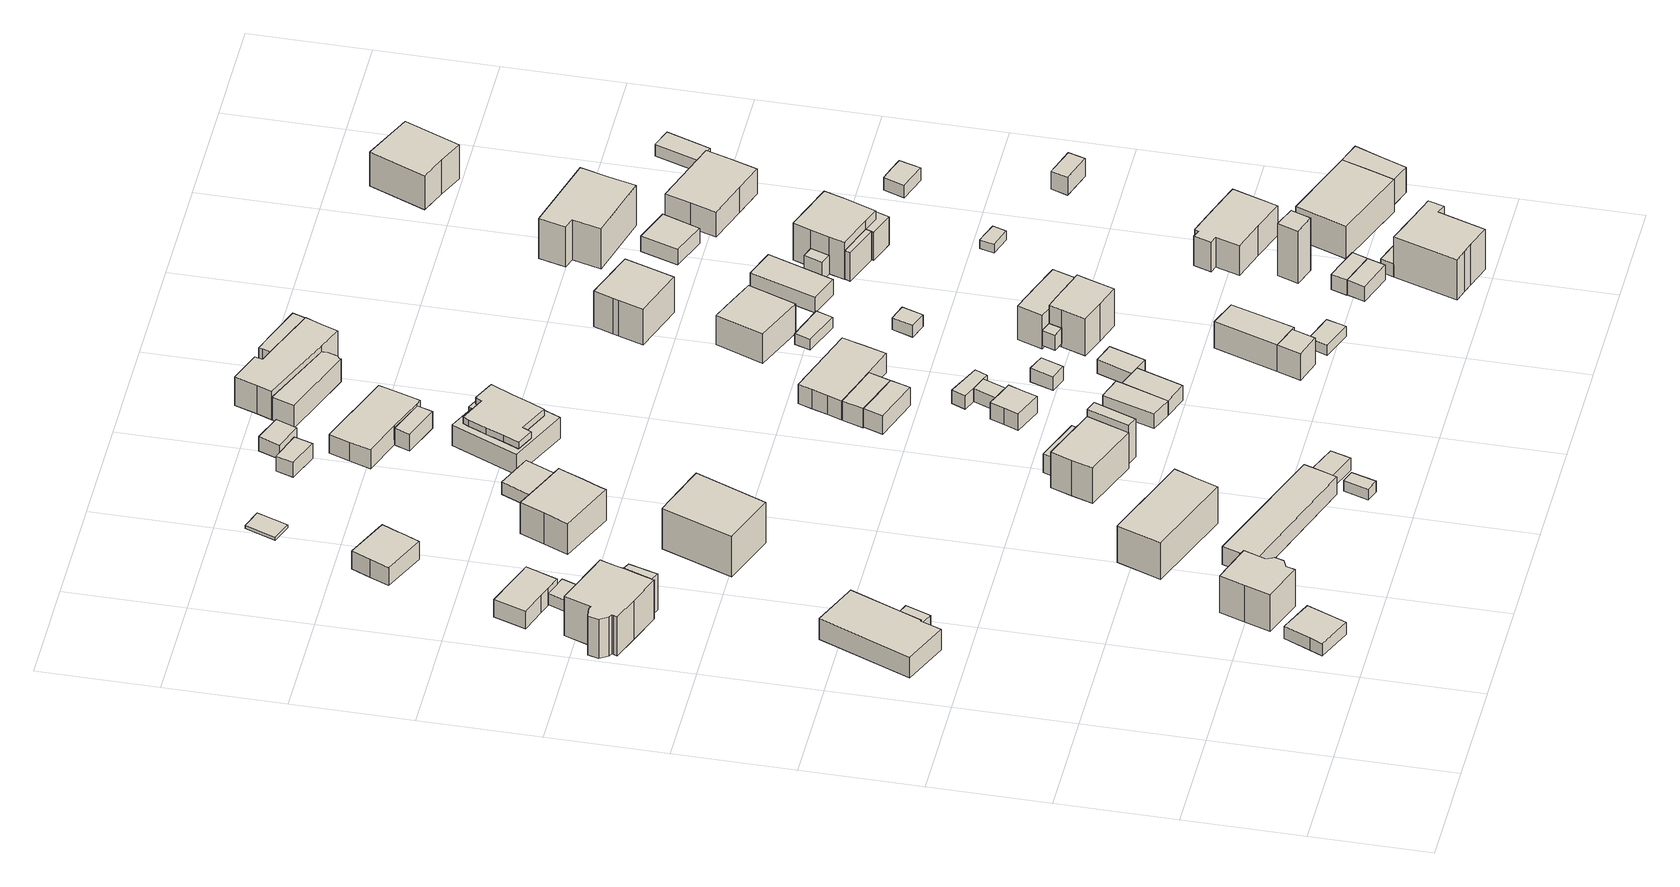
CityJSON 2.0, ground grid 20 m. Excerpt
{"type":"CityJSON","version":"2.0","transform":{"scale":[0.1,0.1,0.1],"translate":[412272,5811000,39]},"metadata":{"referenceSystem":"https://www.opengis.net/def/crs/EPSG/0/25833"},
"CityObjects":{
"building1":{"type":"Building","attributes":{"Gemeindeschluessel":"11000009","BezugspunktDach":"2200","function":"31001_2463","measuredHeight":2.37,"storeysAboveGround":1},"address":[{"country":"Germany","locality":"Berlin","thoroughfareNumber":"42","thoroughfareName":"Kalkbergeweg"}],"geometry":[{"type":"Solid","lod":"1","boundaries":[[[[0,1,2,3,4]],[[5,6,7,8,9]],[[5,9,4,3]],[[6,5,3,2]],[[7,6,2,1]],[[8,7,1,0]],[[9,8,0,4]]]]}]},
"building2":{"type":"Building","attributes":{"Gemeindeschluessel":"11000009","function":"31001_1010"},"address":[{"country":"Germany","locality":"Berlin","thoroughfareNumber":"49, 51","thoroughfareName":"Kalkbergeweg"}],"children":["building2-1","building2-2"]},
"building2-1":{"type":"BuildingPart","attributes":{"BezugspunktDach":"2200","measuredHeight":4.85,"storeysAboveGround":1},"parents":["building2"],"geometry":[{"type":"MultiSurface","lod":"1","boundaries":[[[10,11,12,13,14,15,16,17]],[[18,19,20,21,22,23,24,25]],[[18,25,17,16]],[[19,18,16,15]],[[20,19,15,14]],[[21,20,14,13]],[[26,27,21,13,12]],[[23,22,12,11]],[[24,23,11,10]],[[25,24,10,17]],[[22,21,27,26]]]}]},
"building2-2":{"type":"BuildingPart","attributes":{"BezugspunktDach":"2200","measuredHeight":3.35,"storeysAboveGround":1},"parents":["building2"],"geometry":[{"type":"Solid","lod":"1","boundaries":[[[[28,29,27,26]],[[21,30,31,22]],[[30,21,27,29]],[[31,30,29,28]],[[22,31,28,26]],[[22,26,27,21]]]]}]},
"building3":{"type":"Building","attributes":{"Gemeindeschluessel":"11000009","BezugspunktDach":"2200","function":"31001_1010","measuredHeight":8.87,"storeysAboveGround":1},"address":[{"country":"Germany","locality":"Berlin","thoroughfareNumber":"44","thoroughfareName":"Kalkbergeweg"}],"geometry":[{"type":"Solid","lod":"1","boundaries":[[[[32,33,34,35,36,37,38,39,40,41]],[[42,43,44,45,46,47,48,49,50,51]],[[42,51,41,40]],[[43,42,40,39]],[[44,43,39,38]],[[45,44,38,37]],[[46,45,37,36]],[[47,46,36,35]],[[48,47,35,34]],[[49,48,34,33]],[[50,49,33,32]],[[51,50,32,41]]]]}]},
"building4":{"type":"Building","attributes":{"Gemeindeschluessel":"11000009","BezugspunktDach":"2200","function":"31001_1010","measuredHeight":9.46,"storeysAboveGround":1},"address":[{"country":"Germany","locality":"Berlin","thoroughfareNumber":"53","thoroughfareName":"Kalkbergeweg"}],"geometry":[{"type":"Solid","lod":"1","boundaries":[[[[52,53,54,55,56,57,58,59,60,61,62,63,64,65,66,67]],[[68,69,70,71,72,73,74,75,76,77,78,79,80,81,82,83]],[[68,83,67,66]],[[69,68,66,65]],[[70,69,65,64]],[[71,70,64,63]],[[72,71,63,62]],[[73,72,62,61]],[[74,73,61,60]],[[75,74,60,59]],[[76,75,59,58]],[[77,76,58,57]],[[78,77,57,56]],[[79,78,56,55]],[[80,79,55,54]],[[81,80,54,53]],[[82,81,53,52]],[[83,82,52,67]]]]}]},
"building5":{"type":"Building","attributes":{"Gemeindeschluessel":"11000009","BezugspunktDach":"2200","function":"51009_1610","measuredHeight":7.11,"storeysAboveGround":0},"address":[{"country":"Germany","locality":"Berlin"}],"geometry":[{"type":"Solid","lod":"1","boundaries":[[[[84,85,86,87]],[[88,89,90,91]],[[88,91,87,86]],[[89,88,86,85]],[[90,89,85,84]],[[91,90,84,87]]]]}]},
"building6":{"type":"Building","attributes":{"Gemeindeschluessel":"11000009","BezugspunktDach":"2200","function":"31001_2000","measuredHeight":3.92,"storeysAboveGround":1},"address":[{"country":"Germany","locality":"Berlin","thoroughfareNumber":"59 (2)","thoroughfareName":"Kalkbergeweg"}],"geometry":[{"type":"Solid","lod":"1","boundaries":[[[[92,93,94,95,96,97,98]],[[99,100,101,102,103,104,105]],[[99,105,98,97]],[[100,99,97,96]],[[101,100,96,95]],[[102,101,95,94]],[[103,102,94,93]],[[104,103,93,92]],[[105,104,92,98]]]]}]},
"building7":{"type":"Building","attributes":{"Gemeindeschluessel":"11000009","BezugspunktDach":"2200","function":"31001_2000","measuredHeight":2.26,"storeysAboveGround":1},"address":[{"country":"Germany","locality":"Berlin","thoroughfareNumber":"53 (1)","thoroughfareName":"Kalkbergeweg"}],"geometry":[{"type":"Solid","lod":"1","boundaries":[[[[106,107,108,109,110]],[[111,112,113,114,115]],[[111,115,110,109]],[[112,111,109,108]],[[113,112,108,107]],[[114,113,107,106]],[[115,114,106,110]]]]}]},
"building8":{"type":"Building","attributes":{"Gemeindeschluessel":"11000009","BezugspunktDach":"2200","function":"31001_1010","measuredHeight":8.27,"storeysAboveGround":2},"address":[{"country":"Germany","locality":"Berlin","thoroughfareNumber":"46","thoroughfareName":"Kalkbergeweg"}],"geometry":[{"type":"Solid","lod":"1","boundaries":[[[[116,117,118,119,120]],[[121,122,123,124,125]],[[121,125,120,119]],[[122,121,119,118]],[[123,122,118,117]],[[124,123,117,116]],[[125,124,116,120]]]]}]},
"building9":{"type":"Building","attributes":{"Gemeindeschluessel":"11000009","BezugspunktDach":"2200","function":"31001_2463","measuredHeight":4.3,"storeysAboveGround":1},"address":[{"country":"Germany","locality":"Berlin","thoroughfareNumber":"44 (1)","thoroughfareName":"Kalkbergeweg"}],"geometry":[{"type":"Solid","lod":"1","boundaries":[[[[126,127,128,129,130,131,132,133]],[[134,135,136,137,138,139,140,141]],[[134,141,133,132]],[[135,134,132,131]],[[136,135,131,130]],[[137,136,130,129]],[[138,137,129,128]],[[139,138,128,127]],[[140,139,127,126]],[[141,140,126,133]]]]}]},
"building10":{"type":"Building","attributes":{"Gemeindeschluessel":"11000009","BezugspunktDach":"2200","function":"31001_1010","measuredHeight":9.29,"storeysAboveGround":1},"address":[{"country":"Germany","locality":"Berlin","thoroughfareNumber":"55","thoroughfareName":"Kalkbergeweg"}],"geometry":[{"type":"Solid","lod":"1","boundaries":[[[[142,143,144,145,146]],[[147,148,149,150,151]],[[147,151,146,145]],[[148,147,145,144]],[[149,148,144,143]],[[150,149,143,142]],[[151,150,142,146]]]]}]},
"building11":{"type":"Building","attributes":{"Gemeindeschluessel":"11000009","BezugspunktDach":"2200","function":"31001_1010","measuredHeight":3.84,"storeysAboveGround":1},"address":[{"country":"Germany","locality":"Berlin","thoroughfareNumber":"63","thoroughfareName":"Kalkbergeweg"}],"geometry":[{"type":"Solid","lod":"1","boundaries":[[[[152,153,154,155,156,157,158]],[[159,160,161,162,163,164,165]],[[159,165,158,157]],[[160,159,157,156]],[[161,160,156,155]],[[162,161,155,154]],[[163,162,154,153]],[[164,163,153,152]],[[165,164,152,158]]]]}]},
"building12":{"type":"Building","attributes":{"Gemeindeschluessel":"11000009","BezugspunktDach":"2200","function":"31001_2000","measuredHeight":2.96,"storeysAboveGround":1},"address":[{"country":"Germany","locality":"Berlin","thoroughfareNumber":"147 (3)","thoroughfareName":"Püttbergeweg"}],"geometry":[{"type":"Solid","lod":"1","boundaries":[[[[166,167,168,169]],[[170,171,172,173]],[[170,173,169,168]],[[171,170,168,167]],[[172,171,167,166]],[[173,172,166,169]]]]}]},
"building13":{"type":"Building","attributes":{"Gemeindeschluessel":"11000009","BezugspunktDach":"2200","function":"31001_2000","measuredHeight":2.32,"storeysAboveGround":1},"address":[{"country":"Germany","locality":"Berlin","thoroughfareNumber":"147 (2)","thoroughfareName":"Püttbergeweg"}],"geometry":[{"type":"Solid","lod":"1","boundaries":[[[[174,175,176,177]],[[178,179,180,181]],[[178,181,177,176]],[[179,178,176,175]],[[180,179,175,174]],[[181,180,174,177]]]]}]},
"building14":{"type":"Building","attributes":{"Gemeindeschluessel":"11000009","BezugspunktDach":"2200","function":"31001_1010","measuredHeight":7.59,"storeysAboveGround":2},"address":[{"country":"Germany","locality":"Berlin","thoroughfareNumber":"59","thoroughfareName":"Kalkbergeweg"}],"geometry":[{"type":"Solid","lod":"1","boundaries":[[[[182,183,184,185,186,187,188,189,190]],[[191,192,193,194,195,196,197,198,199]],[[191,199,190,189]],[[192,191,189,188]],[[193,192,188,187]],[[194,193,187,186]],[[195,194,186,185]],[[196,195,185,184]],[[197,196,184,183]],[[198,197,183,182]],[[199,198,182,190]]]]}]},
"building15":{"type":"Building","attributes":{"Gemeindeschluessel":"11000009","function":"31001_1010"},"address":[{"country":"Germany","locality":"Berlin","thoroughfareNumber":"50","thoroughfareName":"Kalkbergeweg"}],"children":["building15-1","building15-2"]},
"building15-1":{"type":"BuildingPart","attributes":{"BezugspunktDach":"2200","measuredHeight":9.2,"storeysAboveGround":2},"parents":["building15"],"geometry":[{"type":"MultiSurface","lod":"1","boundaries":[[[200,201,202,203,204,205]],[[206,207,208,209,210,211]],[[206,211,205,204]],[[207,206,204,203]],[[212,213,214,215,216,208,207,203,202]],[[209,208,202,201]],[[210,209,201,200]],[[211,210,200,205]],[[216,215,214,213,212]]]}]},
"building15-2":{"type":"BuildingPart","attributes":{"BezugspunktDach":"2200","measuredHeight":3.71,"storeysAboveGround":2},"parents":["building15"],"geometry":[{"type":"Solid","lod":"1","boundaries":[[[[213,217,218,214]],[[219,220,216,215]],[[219,215,214,218]],[[220,219,218,217]],[[216,220,217,213]],[[215,216,213,214]]]]}]},
"building16":{"type":"Building","attributes":{"Gemeindeschluessel":"11000009","BezugspunktDach":"2200","function":"31001_2000","measuredHeight":0.649,"storeysAboveGround":1},"address":[{"country":"Germany","locality":"Berlin","thoroughfareNumber":"63 (1)","thoroughfareName":"Kalkbergeweg"}],"geometry":[{"type":"Solid","lod":"1","boundaries":[[[[221,222,223,224]],[[225,226,227,228]],[[225,228,224,223]],[[226,225,223,222]],[[227,226,222,221]],[[228,227,221,224]]]]}]},
"building17":{"type":"Building","attributes":{"Gemeindeschluessel":"11000009","BezugspunktDach":"2200","function":"51009_1610","measuredHeight":8.21,"storeysAboveGround":0},"address":[{"country":"Germany","locality":"Berlin"}],"geometry":[{"type":"Solid","lod":"1","boundaries":[[[[229,230,231,232]],[[233,234,235,236]],[[233,236,232,231]],[[234,233,231,230]],[[235,234,230,229]],[[236,235,229,232]]]]}]},
"building18":{"type":"Building","attributes":{"Gemeindeschluessel":"11000009","BezugspunktDach":"2200","function":"31001_2463","measuredHeight":2.42,"storeysAboveGround":1},"address":[{"country":"Germany","locality":"Berlin","thoroughfareNumber":"59 (1)","thoroughfareName":"Kalkbergeweg"}],"geometry":[{"type":"Solid","lod":"1","boundaries":[[[[237,238,239,240,241]],[[242,243,244,245,246]],[[242,246,241,240]],[[243,242,240,239]],[[244,243,239,238]],[[245,244,238,237]],[[246,245,237,241]]]]}]},
"building19":{"type":"Building","attributes":{"Gemeindeschluessel":"11000009","BezugspunktDach":"2200","function":"31001_2000","measuredHeight":2.9,"storeysAboveGround":1},"address":[{"country":"Germany","locality":"Berlin","thoroughfareNumber":"50 (1)","thoroughfareName":"Kalkbergeweg"}],"geometry":[{"type":"Solid","lod":"1","boundaries":[[[[247,248,249,250,251]],[[252,253,254,255,256]],[[252,256,251,250]],[[253,252,250,249]],[[254,253,249,248]],[[255,254,248,247]],[[256,255,247,251]]]]}]},
"building20":{"type":"Building","attributes":{"Gemeindeschluessel":"11000009","BezugspunktDach":"2200","function":"31001_1010","measuredHeight":3.88,"storeysAboveGround":1},"address":[{"country":"Germany","locality":"Berlin","thoroughfareNumber":"52","thoroughfareName":"Kalkbergeweg"}],"geometry":[{"type":"Solid","lod":"1","boundaries":[[[[257,258,259,260,261,262,263]],[[264,265,266,267,268,269,270]],[[264,270,263,262]],[[265,264,262,261]],[[266,265,261,260]],[[267,266,260,259]],[[268,267,259,258]],[[269,268,258,257]],[[270,269,257,263]]]]}]},
"building21":{"type":"Building","attributes":{"Gemeindeschluessel":"11000009","BezugspunktDach":"2200","function":"31001_2463","measuredHeight":2.92,"storeysAboveGround":1},"address":[{"country":"Germany","locality":"Berlin","thoroughfareNumber":"65 (1)","thoroughfareName":"Kalkbergeweg"}],"geometry":[{"type":"Solid","lod":"1","boundaries":[[[[271,272,273,274]],[[275,276,277,278]],[[275,278,274,273]],[[276,275,273,272]],[[277,276,272,271]],[[278,277,271,274]]]]}]},
"building22":{"type":"Building","attributes":{"Gemeindeschluessel":"11000009","BezugspunktDach":"2200","function":"31001_2000","measuredHeight":2.9,"storeysAboveGround":1},"address":[{"country":"Germany","locality":"Berlin","thoroughfareNumber":"48","thoroughfareName":"Kalkbergeweg"}],"geometry":[{"type":"Solid","lod":"1","boundaries":[[[[279,280,281,248,247]],[[254,282,283,284,255]],[[254,255,247,248]],[[282,254,248,281]],[[283,282,281,280]],[[284,283,280,279]],[[255,284,279,247]]]]}]},
"building23":{"type":"Building","attributes":{"Gemeindeschluessel":"11000009","BezugspunktDach":"2200","function":"31001_2000","measuredHeight":4.03,"storeysAboveGround":1},"address":[{"country":"Germany","locality":"Berlin","thoroughfareNumber":"56 (1)","thoroughfareName":"Kalkbergeweg"}],"geometry":[{"type":"Solid","lod":"1","boundaries":[[[[285,286,287,288,289]],[[290,291,292,293,294]],[[290,294,289,288]],[[291,290,288,287]],[[292,291,287,286]],[[293,292,286,285]],[[294,293,285,289]]]]}]},
"building24":{"type":"Building","attributes":{"Gemeindeschluessel":"11000009","BezugspunktDach":"2200","function":"51009_1610","measuredHeight":4.14,"storeysAboveGround":0},"address":[{"country":"Germany","locality":"Berlin"}],"geometry":[{"type":"Solid","lod":"1","boundaries":[[[[295,296,297,298,299,300],[301,302,303,304,305,306,307,308,309,310]],[[311,312,313,314,315,316],[317,318,319,320,321,322,323,324,325,326]],[[311,316,300,299]],[[312,311,299,298]],[[313,312,298,297]],[[314,313,297,296]],[[315,314,296,295]],[[316,315,295,300]],[[317,326,310,309]],[[318,317,309,308]],[[319,318,308,307]],[[320,319,307,306]],[[321,320,306,305]],[[322,321,305,304]],[[323,322,304,303]],[[324,323,303,302]],[[325,324,302,301]],[[326,325,301,310]]]]}]},
"building25":{"type":"Building","attributes":{"Gemeindeschluessel":"11000009","BezugspunktDach":"2200","function":"31001_1010","measuredHeight":7.85,"storeysAboveGround":2},"address":[{"country":"Germany","locality":"Berlin","thoroughfareNumber":"61","thoroughfareName":"Kalkbergeweg"}],"geometry":[{"type":"Solid","lod":"1","boundaries":[[[[327,328,329,330,331,332,333,334,335,336,337,338,339]],[[320,340,319,318,317,326,325,341,342,324,323,322,321]],[[320,321,339,338]],[[340,320,338,337]],[[319,340,337,336]],[[318,319,336,335]],[[317,318,335,334]],[[326,317,334,333]],[[325,326,333,332]],[[341,325,332,331]],[[342,341,331,330]],[[324,342,330,329]],[[323,324,329,328]],[[322,323,328,327]],[[321,322,327,339]]]]}]},
"building26":{"type":"Building","attributes":{"Gemeindeschluessel":"11000009","BezugspunktDach":"2200","function":"51009_1610","measuredHeight":2.57,"storeysAboveGround":0},"address":[{"country":"Germany","locality":"Berlin"}],"geometry":[{"type":"Solid","lod":"1","boundaries":[[[[343,344,345,346]],[[347,348,349,350]],[[347,350,346,345]],[[348,347,345,344]],[[349,348,344,343]],[[350,349,343,346]]]]}]},
"building27":{"type":"Building","attributes":{"Gemeindeschluessel":"11000009","BezugspunktDach":"2200","function":"31001_2000","measuredHeight":2.77,"storeysAboveGround":1},"address":[{"country":"Germany","locality":"Berlin","thoroughfareNumber":"67 (1)","thoroughfareName":"Kalkbergeweg"}],"geometry":[{"type":"Solid","lod":"1","boundaries":[[[[351,352,353,354]],[[355,356,357,358]],[[355,358,354,353]],[[356,355,353,352]],[[357,356,352,351]],[[358,357,351,354]]]]}]},
"building28":{"type":"Building","attributes":{"Gemeindeschluessel":"11000009","function":"31001_1010"},"address":[{"country":"Germany","locality":"Berlin","thoroughfareNumber":"65","thoroughfareName":"Kalkbergeweg"}],"children":["building28-1","building28-2"]},
"building28-1":{"type":"BuildingPart","attributes":{"BezugspunktDach":"2200","measuredHeight":4.05,"storeysAboveGround":1},"parents":["building28"],"geometry":[{"type":"MultiSurface","lod":"1","boundaries":[[[359,360,361,362,363,364,365,366]],[[367,368,369,370,371,372,373,374]],[[367,374,366,365]],[[368,367,365,364]],[[369,368,364,363]],[[370,369,363,362]],[[371,370,362,361]],[[372,371,361,360]],[[375,376,377,360,359]],[[374,373,359,366]],[[373,372,377,376,375]]]}]},
"building28-2":{"type":"BuildingPart","attributes":{"BezugspunktDach":"2200","measuredHeight":3.33,"storeysAboveGround":1},"parents":["building28"],"geometry":[{"type":"Solid","lod":"1","boundaries":[[[[378,377,376,379]],[[373,372,380,381]],[[373,381,379,376]],[[380,372,377,378]],[[381,380,378,379]],[[372,373,376,377]]]]}]},
"building29":{"type":"Building","attributes":{"Gemeindeschluessel":"11000009","BezugspunktDach":"2200","function":"31001_2000","measuredHeight":2.6,"storeysAboveGround":1},"address":[{"country":"Germany","locality":"Berlin","thoroughfareNumber":"52 (1)","thoroughfareName":"Kalkbergeweg"}],"geometry":[{"type":"Solid","lod":"1","boundaries":[[[[345,344,382,383,384,385]],[[386,387,388,348,347,389]],[[386,389,385,384]],[[387,386,384,383]],[[388,387,383,382]],[[348,388,382,344]],[[347,348,344,345]],[[389,347,345,385]]]]}]},
"building30":{"type":"Building","attributes":{"Gemeindeschluessel":"11000009","BezugspunktDach":"2200","function":"31001_2000","measuredHeight":5.17,"storeysAboveGround":1},"address":[{"country":"Germany","locality":"Berlin","thoroughfareNumber":"37 (4)","thoroughfareName":"Herzfelder Steig"}],"geometry":[{"type":"Solid","lod":"1","boundaries":[[[[390,391,392,393]],[[394,395,396,397]],[[394,397,393,392]],[[395,394,392,391]],[[396,395,391,390]],[[397,396,390,393]]]]}]},
"building31":{"type":"Building","attributes":{"Gemeindeschluessel":"11000009","BezugspunktDach":"2200","function":"31001_2000","measuredHeight":2.62,"storeysAboveGround":1},"address":[{"country":"Germany","locality":"Berlin","thoroughfareNumber":"52 (2)","thoroughfareName":"Kalkbergeweg"}],"geometry":[{"type":"Solid","lod":"1","boundaries":[[[[398,399,400,401]],[[402,403,404,405]],[[402,405,401,400]],[[403,402,400,399]],[[404,403,399,398]],[[405,404,398,401]]]]}]},
"building32":{"type":"Building","attributes":{"Gemeindeschluessel":"11000009","BezugspunktDach":"2200","function":"31001_2000","measuredHeight":2.78,"storeysAboveGround":1},"address":[{"country":"Germany","locality":"Berlin","thoroughfareNumber":"54 (1)","thoroughfareName":"Kalkbergeweg"}],"geometry":[{"type":"Solid","lod":"1","boundaries":[[[[280,406,407,408,281]],[[409,410,411,412,413]],[[409,413,281,408]],[[410,409,408,407]],[[411,410,407,406]],[[412,411,406,280]],[[413,412,280,281]]]]}]},
"building33":{"type":"Building","attributes":{"Gemeindeschluessel":"11000009","function":"31001_1010"},"address":[{"country":"Germany","locality":"Berlin","thoroughfareNumber":"56","thoroughfareName":"Kalkbergeweg"}],"children":["building33-1","building33-2"]},
"building33-1":{"type":"BuildingPart","attributes":{"BezugspunktDach":"2200","measuredHeight":4.18,"storeysAboveGround":1},"parents":["building33"],"geometry":[{"type":"MultiSurface","lod":"1","boundaries":[[[414,415,416,417,418,419,420,421]],[[422,423,424,425,426,427,428,429]],[[422,429,421,420]],[[423,422,420,419]],[[424,423,419,418]],[[425,424,418,417]],[[426,425,417,416]],[[427,426,416,415]],[[428,427,415,414]],[[428,414,430,431]],[[429,432,433,421,434]],[[431,430,433,432]]]}]},
"building33-2":{"type":"BuildingPart","attributes":{"BezugspunktDach":"2200","measuredHeight":4.24,"storeysAboveGround":1},"parents":["building33"],"geometry":[{"type":"Solid","lod":"1","boundaries":[[[[286,430,433,421,288]],[[429,432,431,435,436]],[[429,436,288,421]],[[421,429,421,433]],[[433,432,433,430]],[[435,431,430,286]],[[436,435,286,288]],[[432,429,421,433]],[[431,432,433,430]]]]}]},
"building34":{"type":"Building","attributes":{"Gemeindeschluessel":"11000009","BezugspunktDach":"2200","function":"31001_1010","measuredHeight":5.17,"storeysAboveGround":1},"address":[{"country":"Germany","locality":"Berlin","thoroughfareNumber":"41 (1)","thoroughfareName":"Herzfelder Steig"}],"geometry":[{"type":"Solid","lod":"1","boundaries":[[[[391,437,438,439,392]],[[440,441,442,395,394]],[[440,394,392,439]],[[441,440,439,438]],[[442,441,438,437]],[[395,442,437,391]],[[394,395,391,392]]]]}]},
"building35":{"type":"Building","attributes":{"Gemeindeschluessel":"11000009","BezugspunktDach":"2200","function":"31001_2000","measuredHeight":1.99,"storeysAboveGround":1},"address":[{"country":"Germany","locality":"Berlin","thoroughfareNumber":"37 (3)","thoroughfareName":"Herzfelder Steig"}],"geometry":[{"type":"Solid","lod":"1","boundaries":[[[[443,444,445,446]],[[447,448,449,450]],[[447,450,446,445]],[[448,447,445,444]],[[449,448,444,443]],[[450,449,443,446]]]]}]},
"building36":{"type":"Building","attributes":{"Gemeindeschluessel":"11000009","BezugspunktDach":"2200","function":"51009_1610","measuredHeight":3,"storeysAboveGround":0},"address":[{"country":"Germany","locality":"Berlin"}],"geometry":[{"type":"Solid","lod":"1","boundaries":[[[[451,452,453,454]],[[455,456,457,458]],[[455,458,454,453]],[[456,455,453,452]],[[457,456,452,451]],[[458,457,451,454]]]]}]},
"building37":{"type":"Building","attributes":{"Gemeindeschluessel":"11000009","function":"31001_1010"},"address":[{"country":"Germany","locality":"Berlin","thoroughfareNumber":"67","thoroughfareName":"Kalkbergeweg"}],"children":["building37-1","building37-2","building37-3"]},
"building37-1":{"type":"BuildingPart","attributes":{"BezugspunktDach":"2200","measuredHeight":6.05,"storeysAboveGround":1},"parents":["building37"],"geometry":[{"type":"MultiSurface","lod":"1","boundaries":[[[459,460,461,462,463,464,465,466,467,468]],[[469,470,471,472,473,474,475,476,477,478]],[[469,478,468,467]],[[470,469,467,466]],[[471,470,466,465]],[[472,471,465,464]],[[473,472,464,463]],[[479,480,463,462]],[[475,474,462,461]],[[476,475,461,460]],[[477,476,460,459]],[[481,482,459,468]],[[474,473,480,479]],[[478,477,482,481]]]}]},
"building37-2":{"type":"BuildingPart","attributes":{"BezugspunktDach":"2200","measuredHeight":4.55,"storeysAboveGround":1},"parents":["building37"],"geometry":[{"type":"Solid","lod":"1","boundaries":[[[[483,484,485,486,487,482,481,488]],[[478,477,489,490,491,492,493,494]],[[478,494,488,481]],[[489,477,482,487]],[[490,489,487,486]],[[491,490,486,485]],[[492,491,485,484]],[[493,492,484,483]],[[494,493,483,488]],[[477,478,481,482]]]]}]},
"building37-3":{"type":"BuildingPart","attributes":{"BezugspunktDach":"2200","measuredHeight":5.49,"storeysAboveGround":1},"parents":["building37"],"geometry":[{"type":"Solid","lod":"1","boundaries":[[[[479,495,496,497,480]],[[498,499,500,474,473]],[[498,473,480,497]],[[499,498,497,496]],[[500,499,496,495]],[[474,500,495,479]],[[473,474,479,480]]]]}]},
"building38":{"type":"Building","attributes":{"Gemeindeschluessel":"11000009","function":"31001_1010"},"address":[{"country":"Germany","locality":"Berlin","thoroughfareNumber":"54","thoroughfareName":"Kalkbergeweg"}],"children":["building38-1","building38-2"]},
"building38-1":{"type":"BuildingPart","attributes":{"BezugspunktDach":"2200","measuredHeight":9.26,"storeysAboveGround":1},"parents":["building38"],"geometry":[{"type":"MultiSurface","lod":"1","boundaries":[[[501,502,503,504,505,506,507,508,509]],[[510,511,512,513,514,515,516,517,518]],[[510,518,509,508]],[[511,510,508,507]],[[519,520,507,506]],[[521,522,519,512,506,505]],[[523,521,513,505,504]],[[515,514,504,503]],[[516,515,503,502]],[[517,516,502,501]],[[518,517,501,509]],[[512,511,520,519]],[[513,524,522,521]],[[524,525,512,519,522]],[[514,513,521,523]]]}]},
"building38-2":{"type":"BuildingPart","attributes":{"BezugspunktDach":"2200","measuredHeight":9.31,"storeysAboveGround":1},"parents":["building38"],"geometry":[{"type":"MultiSurface","lod":"1","boundaries":[[[520,522,523,526,527,528,529]],[[530,531,532,514,524,511,533]],[[530,533,529,528]],[[531,530,528,527]],[[532,531,527,526]],[[514,532,526,523]],[[533,511,520,529]],[[524,513,521,522]],[[514,523,521,513]],[[511,512,519,520,534]],[[524,522,519,512]]]}]},
"building39":{"type":"Building","attributes":{"Gemeindeschluessel":"11000009","BezugspunktDach":"2200","function":"31001_2000","measuredHeight":2.12,"storeysAboveGround":1},"address":[{"country":"Germany","locality":"Berlin","thoroughfareNumber":"60 (2)","thoroughfareName":"Kalkbergeweg"}],"geometry":[{"type":"Solid","lod":"1","boundaries":[[[[535,536,537,538]],[[539,540,541,542]],[[539,542,538,537]],[[540,539,537,536]],[[541,540,536,535]],[[542,541,535,538]]]]}]},
"building40":{"type":"Building","attributes":{"Gemeindeschluessel":"11000009","BezugspunktDach":"2200","function":"31001_2000","measuredHeight":2.37,"storeysAboveGround":1},"address":[{"country":"Germany","locality":"Berlin","thoroughfareNumber":"56 (2)","thoroughfareName":"Kalkbergeweg"}],"geometry":[{"type":"Solid","lod":"1","boundaries":[[[[543,544,545,546]],[[547,548,549,550]],[[547,550,546,545]],[[548,547,545,544]],[[549,548,544,543]],[[550,549,543,546]]]]}]},
"building41":{"type":"Building","attributes":{"Gemeindeschluessel":"11000009","BezugspunktDach":"2200","function":"31001_1010","measuredHeight":8.56,"storeysAboveGround":2},"address":[{"country":"Germany","locality":"Berlin","thoroughfareNumber":"60","thoroughfareName":"Kalkbergeweg"}],"geometry":[{"type":"Solid","lod":"1","boundaries":[[[[551,552,553,554,555]],[[556,557,558,559,560]],[[556,560,555,554]],[[557,556,554,553]],[[558,557,553,552]],[[559,558,552,551]],[[560,559,551,555]]]]}]},
"building42":{"type":"Building","attributes":{"Gemeindeschluessel":"11000009","BezugspunktDach":"2200","function":"51009_1610","measuredHeight":2.25,"storeysAboveGround":0},"address":[{"country":"Germany","locality":"Berlin"}],"geometry":[{"type":"Solid","lod":"1","boundaries":[[[[561,562,563,564]],[[565,566,567,568]],[[565,568,564,563]],[[566,565,563,562]],[[567,566,562,561]],[[568,567,561,564]]]]}]},
"building43":{"type":"Building","attributes":{"Gemeindeschluessel":"11000009","BezugspunktDach":"2200","function":"51009_1610","measuredHeight":2.93,"storeysAboveGround":0},"address":[{"country":"Germany","locality":"Berlin"}],"geometry":[{"type":"Solid","lod":"1","boundaries":[[[[569,570,571,572]],[[573,574,575,576]],[[573,576,572,571]],[[574,573,571,570]],[[575,574,570,569]],[[576,575,569,572]]]]}]},
"building44":{"type":"Building","attributes":{"Gemeindeschluessel":"11000009","BezugspunktDach":"2200","function":"51009_1610","measuredHeight":2.96,"storeysAboveGround":0},"address":[{"country":"Germany","locality":"Berlin"}],"geometry":[{"type":"Solid","lod":"1","boundaries":[[[[570,577,578,571]],[[579,580,581,582]],[[579,582,571,578]],[[580,579,578,577]],[[581,580,577,570]],[[582,581,570,571]]]]}]},
"building45":{"type":"Building","attributes":{"Gemeindeschluessel":"11000009","BezugspunktDach":"2200","function":"31001_1010","measuredHeight":10.76,"storeysAboveGround":2},"address":[{"country":"Germany","locality":"Berlin","thoroughfareNumber":"37, 39","thoroughfareName":"Herzfelder Steig"}],"geometry":[{"type":"Solid","lod":"1","boundaries":[[[[583,584,585,586,587,588,589,590,591,592]],[[593,594,595,596,597,598,599,600,601,602]],[[593,602,592,591]],[[594,593,591,590]],[[595,594,590,589]],[[596,595,589,588]],[[597,596,588,587]],[[598,597,587,586]],[[599,598,586,585]],[[600,599,585,584]],[[601,600,584,583]],[[602,601,583,592]]]]}]},
"building46":{"type":"Building","attributes":{"Gemeindeschluessel":"11000009","BezugspunktDach":"2200","function":"31001_1010","measuredHeight":9.4,"storeysAboveGround":2},"address":[{"country":"Germany","locality":"Berlin","thoroughfareNumber":"62","thoroughfareName":"Kalkbergeweg"}],"geometry":[{"type":"Solid","lod":"1","boundaries":[[[[603,604,605,606,607,608,609]],[[610,611,612,613,614,615,616]],[[610,616,609,608]],[[611,610,608,607]],[[612,611,607,606]],[[613,612,606,605]],[[614,613,605,604]],[[615,614,604,603]],[[616,615,603,609]]]]}]},
"building47":{"type":"Building","attributes":{"Gemeindeschluessel":"11000009","BezugspunktDach":"2200","function":"31001_2000","measuredHeight":11.05,"storeysAboveGround":1},"address":[{"country":"Germany","locality":"Berlin","thoroughfareNumber":"41 (2)","thoroughfareName":"Herzfelder Steig"}],"geometry":[{"type":"Solid","lod":"1","boundaries":[[[[617,618,619,620,621]],[[622,623,624,625,626]],[[622,626,621,620]],[[623,622,620,619]],[[624,623,619,618]],[[625,624,618,617]],[[626,625,617,621]]]]}]},
"building48":{"type":"Building","attributes":{"Gemeindeschluessel":"11000009","BezugspunktDach":"2200","function":"31001_2000","measuredHeight":2.69,"storeysAboveGround":1},"address":[{"country":"Germany","locality":"Berlin","thoroughfareNumber":"37 (1)","thoroughfareName":"Herzfelder Steig"}],"geometry":[{"type":"Solid","lod":"1","boundaries":[[[[627,628,629,630]],[[631,632,595,593]],[[631,593,630,629]],[[632,631,629,628]],[[595,632,628,627]],[[593,595,627,630]]]]}]},
"building49":{"type":"Building","attributes":{"Gemeindeschluessel":"11000009","BezugspunktDach":"2200","function":"31001_2000","measuredHeight":3.46,"storeysAboveGround":1},"address":[{"country":"Germany","locality":"Berlin","thoroughfareNumber":"60 (1)","thoroughfareName":"Kalkbergeweg"}],"geometry":[{"type":"Solid","lod":"1","boundaries":[[[[633,634,635,636]],[[637,638,639,640]],[[637,640,636,635]],[[638,637,635,634]],[[639,638,634,633]],[[640,639,633,636]]]]}]},
"building50":{"type":"Building","attributes":{"Gemeindeschluessel":"11000009","BezugspunktDach":"2200","function":"31001_1010","measuredHeight":8.71,"storeysAboveGround":1},"address":[{"country":"Germany","locality":"Berlin","thoroughfareNumber":"43","thoroughfareName":"Herzfelder Steig"}],"geometry":[{"type":"Solid","lod":"1","boundaries":[[[[641,642,643,644,645,646,647,648,649,650]],[[651,652,653,654,655,656,657,658,659,660]],[[651,660,650,649]],[[652,651,649,648]],[[653,652,648,647]],[[654,653,647,646]],[[655,654,646,645]],[[656,655,645,644]],[[657,656,644,643]],[[658,657,643,642]],[[659,658,642,641]],[[660,659,641,650]]]]}]},
"building51":{"type":"Building","attributes":{"Gemeindeschluessel":"11000009","BezugspunktDach":"2200","function":"51009_1610","measuredHeight":3.63,"storeysAboveGround":0},"address":[{"country":"Germany","locality":"Berlin"}],"geometry":[{"type":"Solid","lod":"1","boundaries":[[[[661,662,663,664]],[[665,666,667,668]],[[665,668,664,663]],[[666,665,663,662]],[[667,666,662,661]],[[668,667,661,664]]]]}]},
"building52":{"type":"Building","attributes":{"Gemeindeschluessel":"11000009","function":"31001_1010"},"address":[{"country":"Germany","locality":"Berlin","thoroughfareNumber":"41","thoroughfareName":"Herzfelder Steig"}],"children":["building52-1","building52-2"]},
"building52-1":{"type":"BuildingPart","attributes":{"BezugspunktDach":"2200","measuredHeight":7.94,"storeysAboveGround":2},"parents":["building52"],"geometry":[{"type":"MultiSurface","lod":"1","boundaries":[[[669,670,671,672]],[[673,674,675,676]],[[673,676,672,671]],[[674,673,671,670]],[[676,675,669,672]],[[677,678,679,669]],[[679,678,680,670]]]}]},
"building52-2":{"type":"BuildingPart","attributes":{"BezugspunktDach":"2200","measuredHeight":6.57,"storeysAboveGround":2},"parents":["building52"],"geometry":[{"type":"MultiSurface","lod":"1","boundaries":[[[681,682,683,670,679,669]],[[678,680,684,685,686,677]],[[684,680,670,683]],[[685,684,683,682]],[[686,685,682,681]],[[677,686,681,669]],[[678,677,669,679]],[[680,678,679,687,670]]]}]},
"building53":{"type":"Building","attributes":{"Gemeindeschluessel":"11000009","BezugspunktDach":"2200","function":"31001_2000","measuredHeight":1.64,"storeysAboveGround":1},"address":[{"country":"Germany","locality":"Berlin","thoroughfareNumber":"47 (2)","thoroughfareName":"Herzfelder Steig"}],"geometry":[{"type":"Solid","lod":"1","boundaries":[[[[688,689,690,691]],[[692,693,694,695]],[[692,695,691,690]],[[693,692,690,689]],[[694,693,689,688]],[[695,694,688,691]]]]}]},
"building54":{"type":"Building","attributes":{"Gemeindeschluessel":"11000009","function":"31001_1010"},"address":[{"country":"Germany","locality":"Berlin","thoroughfareNumber":"58","thoroughfareName":"Kalkbergeweg"}],"children":["building54-1","building54-2"]},
"building54-1":{"type":"BuildingPart","attributes":{"BezugspunktDach":"2200","measuredHeight":8.04,"storeysAboveGround":2},"parents":["building54"],"geometry":[{"type":"MultiSurface","lod":"1","boundaries":[[[696,697,698,699,700,701,702,703]],[[667,666,704,705,706,707,708,709]],[[667,709,703,702]],[[666,667,702,701]],[[704,666,701,700]],[[705,704,700,699]],[[706,705,699,698]],[[707,706,698,697]],[[708,707,697,696]],[[710,711,696,703]],[[709,708,712,713]],[[713,712,711,710]]]}]},
"building54-2":{"type":"BuildingPart","attributes":{"BezugspunktDach":"2200","measuredHeight":5.57,"storeysAboveGround":2},"parents":["building54"],"geometry":[{"type":"Solid","lod":"1","boundaries":[[[[714,711,710,715]],[[713,712,716,717]],[[713,717,715,710]],[[716,712,711,714]],[[717,716,714,715]],[[713,710,711,712]]]]}]},
"building55":{"type":"Building","attributes":{"Gemeindeschluessel":"11000009","BezugspunktDach":"2200","function":"51009_1610","measuredHeight":5.43,"storeysAboveGround":0},"address":[{"country":"Germany","locality":"Berlin"}],"geometry":[{"type":"Solid","lod":"1","boundaries":[[[[718,719,720,721,711,714,722]],[[723,724,725,726,727,728,729]],[[723,729,722,714]],[[724,723,714,711]],[[725,724,711,721]],[[726,725,721,720]],[[727,726,720,719]],[[728,727,719,718]],[[729,728,718,722]]]]}]},
"building56":{"type":"Building","attributes":{"Gemeindeschluessel":"11000009","BezugspunktDach":"2200","function":"31001_2000","measuredHeight":2.98,"storeysAboveGround":1},"address":[{"country":"Germany","locality":"Berlin","thoroughfareNumber":"62 (1)","thoroughfareName":"Kalkbergeweg"}],"geometry":[{"type":"Solid","lod":"1","boundaries":[[[[730,731,732,733]],[[734,735,736,737]],[[734,737,733,732]],[[735,734,732,731]],[[736,735,731,730]],[[737,736,730,733]]]]}]},
"building57":{"type":"Building","attributes":{"Gemeindeschluessel":"11000009","BezugspunktDach":"2200","function":"31001_1010","measuredHeight":9.88,"storeysAboveGround":1},"address":[{"country":"Germany","locality":"Berlin","thoroughfareNumber":"2","thoroughfareName":"Hohenberger Steig"},{"country":"Germany","locality":"Berlin","thoroughfareNumber":"64","thoroughfareName":"Kalkbergeweg"}],"geometry":[{"type":"Solid","lod":"1","boundaries":[[[[738,739,740,741,742,743,744,745]],[[746,747,748,749,750,751,752,753]],[[746,753,745,744]],[[747,746,744,743]],[[748,747,743,742]],[[749,748,742,741]],[[750,749,741,740]],[[751,750,740,739]],[[752,751,739,738]],[[753,752,738,745]]]]}]},
"building58":{"type":"Building","attributes":{"Gemeindeschluessel":"11000009","BezugspunktDach":"2200","function":"31001_2000","measuredHeight":3.51,"storeysAboveGround":1},"address":[{"country":"Germany","locality":"Berlin","thoroughfareNumber":"47 (1)","thoroughfareName":"Herzfelder Steig"}],"geometry":[{"type":"Solid","lod":"1","boundaries":[[[[754,755,756,757]],[[758,759,760,761]],[[758,761,757,756]],[[759,758,756,755]],[[760,759,755,754]],[[761,760,754,757]]]]}]},
"building59":{"type":"Building","attributes":{"Gemeindeschluessel":"11000009","BezugspunktDach":"2200","function":"31001_1010","measuredHeight":5.34,"storeysAboveGround":1},"address":[{"country":"Germany","locality":"Berlin","thoroughfareNumber":"4","thoroughfareName":"Hohenberger Steig"}],"geometry":[{"type":"Solid","lod":"1","boundaries":[[[[762,763,764,765,766,767,768]],[[769,770,771,772,773,774,775]],[[769,775,768,767]],[[770,769,767,766]],[[771,770,766,765]],[[772,771,765,764]],[[773,772,764,763]],[[774,773,763,762]],[[775,774,762,768]]]]}]},
"building60":{"type":"Building","attributes":{"Gemeindeschluessel":"11000009","BezugspunktDach":"2200","function":"31001_1010","measuredHeight":3.6,"storeysAboveGround":1},"address":[{"country":"Germany","locality":"Berlin","thoroughfareNumber":"51 (1)","thoroughfareName":"Herzfelder Steig"}],"geometry":[{"type":"Solid","lod":"1","boundaries":[[[[776,777,778,779,780]],[[781,782,783,784,785]],[[781,785,780,779]],[[782,781,779,778]],[[783,782,778,777]],[[784,783,777,776]],[[785,784,776,780]]]]}]},
"building61":{"type":"Building","attributes":{"Gemeindeschluessel":"11000009","BezugspunktDach":"2200","function":"31001_1010","measuredHeight":8.9,"storeysAboveGround":2},"address":[{"country":"Germany","locality":"Berlin","thoroughfareNumber":"1","thoroughfareName":"Hohenberger Steig"}],"geometry":[{"type":"Solid","lod":"1","boundaries":[[[[786,787,788,789,790,791]],[[792,793,794,795,796,797]],[[792,797,791,790]],[[793,792,790,789]],[[794,793,789,788]],[[795,794,788,787]],[[796,795,787,786]],[[797,796,786,791]]]]}]},
"building62":{"type":"Building","attributes":{"Gemeindeschluessel":"11000009","BezugspunktDach":"2200","function":"31001_2000","measuredHeight":2.27,"storeysAboveGround":1},"address":[{"country":"Germany","locality":"Berlin","thoroughfareNumber":"4 (1)","thoroughfareName":"Hohenberger Steig"}],"geometry":[{"type":"Solid","lod":"1","boundaries":[[[[798,799,800,801]],[[802,803,804,805]],[[802,805,801,800]],[[803,802,800,799]],[[804,803,799,798]],[[805,804,798,801]]]]}]}
},
"vertices":[
[259,34,64],[287,101,64],[230,126,64],[210,81,64],[200,60,64],[210,81,40],[230,126,40],[287,101,40],[259,34,40],[200,60,40],
[118,641,62],[132,677,62],[134,676,62],[151,717,62],[184,797,62],[179,799,62],[106,830,62],[41,674,62],[106,830,21],[179,799,21],[184,797,21],[151,717,21],[134,676,21],[132,677,21],[118,641,21],[41,674,21],[134,676,54],[151,717,54],
[158,666,54],[174,708,54],[174,708,21],[158,666,21],
[321,127,104],[326,143,104],[339,149,104],[344,164,104],[342,168,104],[338,177,104],[351,214,104],[282,238,104],[267,195,104],[252,152,104],[267,195,32],[282,238,32],[351,214,32],[338,177,32],[342,168,32],[344,164,32],[339,149,32],[326,143,32],[321,127,32],[252,152,32],
[16,1141,85],[22,1138,85],[21,1135,85],[19,1129,85],[64,1112,85],[119,1092,85],[120,1095,85],[128,1118,85],[137,1143,85],[141,1157,85],[150,1183,85],[51,1219,85],[35,1174,85],[29,1176,85],[12,1174,85],[7,1156,85],[12,1174,8],[29,1176,8],[35,1174,8],[51,1219,8],[150,1183,8],[141,1157,8],[137,1143,8],[128,1118,8],[120,1095,8],[119,1092,8],[64,1112,8],[19,1129,8],[21,1135,8],[22,1138,8],[16,1141,8],[7,1156,8],
[133,1089,86],[148,1138,86],[137,1143,86],[120,1095,86],[137,1143,15],[148,1138,15],[133,1089,15],[120,1095,15],
[93,1264,47],[112,1257,47],[137,1248,47],[157,1301,47],[112,1317,47],[68,1333,47],[49,1279,47],[68,1333,13],[112,1317,13],[157,1301,13],[137,1248,13],[112,1257,13],[93,1264,13],[49,1279,13],
[137,1206,37],[151,1243,37],[137,1248,37],[112,1257,37],[97,1220,37],[112,1257,15],[137,1248,15],[151,1243,15],[137,1206,15],[97,1220,15],
[496,285,104],[510,322,104],[525,359,104],[371,417,104],[343,343,104],[371,417,32],[525,359,32],[510,322,32],[496,285,32],[343,343,32],
[599,120,70],[602,128,70],[609,148,70],[614,163,70],[618,175,70],[395,257,70],[385,228,70],[375,199,70],[385,228,35],[395,257,35],[618,175,35],[614,163,35],[609,148,35],[602,128,35],[599,120,35],[375,199,35],
[323,959,99],[372,1078,99],[325,1095,99],[277,1112,99],[231,993,99],[277,1112,19],[325,1095,19],[372,1078,19],[323,959,19],[231,993,19],
[188,1475,44],[203,1507,44],[204,1511,44],[217,1539,44],[144,1572,44],[129,1540,44],[115,1508,44],[129,1540,9],[144,1572,9],[217,1539,9],[204,1511,9],[203,1507,9],[188,1475,9],[115,1508,9],
[603,59,68],[616,100,68],[595,108,68],[581,67,68],[595,108,47],[616,100,47],[603,59,47],[581,67,47],
[653,109,66],[664,143,66],[614,163,66],[602,128,66],[614,163,42],[664,143,42],[653,109,42],[602,128,42],
[331,1211,77],[335,1222,77],[349,1252,77],[362,1282,77],[367,1293,77],[330,1309,77],[273,1334,77],[255,1293,77],[237,1252,77],[255,1293,16],[273,1334,16],[330,1309,16],[367,1293,16],[362,1282,16],[349,1252,16],[335,1222,16],[331,1211,16],[237,1252,16],
[608,448,96],[621,484,96],[634,519,96],[537,556,96],[524,520,96],[512,485,96],[524,520,26],[537,556,26],[634,519,26],[621,484,26],[608,448,26],[512,485,26],[634,519,36],[634,519,66],[558,548,66],[558,548,29],[634,519,29],
[644,545,66],[567,574,66],[567,574,29],[644,545,29],
[225,1689,13],[244,1741,13],[210,1753,13],[191,1702,13],[210,1753,7],[244,1741,7],[225,1689,7],[191,1702,7],
[626,441,110],[653,512,110],[634,519,110],[608,448,110],[634,519,35],[653,512,35],[626,441,35],[608,448,35],
[367,1293,39],[390,1283,39],[423,1356,39],[363,1382,39],[330,1309,39],[363,1382,15],[423,1356,15],[390,1283,15],[367,1293,15],[330,1309,15],
[735,413,65],[763,491,65],[766,501,65],[728,514,65],[699,427,65],[728,514,36],[766,501,36],[763,491,36],[735,413,36],[699,427,36],
[706,612,64],[715,637,64],[724,661,64],[698,671,64],[677,680,64],[668,656,64],[658,632,64],[668,656,31],[677,680,31],[698,671,31],[724,661,31],[715,637,31],[706,612,31],[658,632,31],
[394,1685,41],[404,1716,41],[352,1734,41],[342,1705,41],[352,1734,12],[404,1716,12],[394,1685,12],[342,1705,12],
[776,398,65],[804,476,65],[790,481,65],[790,481,36],[804,476,36],[776,398,36],
[688,808,64],[698,841,64],[660,854,64],[622,868,64],[610,835,64],[622,868,28],[660,854,28],[698,841,28],[688,808,28],[610,835,28],
[512,1321,59],[566,1438,59],[509,1464,59],[506,1459,59],[461,1480,59],[410,1368,59],[554,1438,59],[511,1346,59],[460,1369,59],[453,1354,59],[423,1368,59],[435,1394,59],[462,1454,59],[467,1464,59],[512,1444,59],[518,1455,59],[461,1480,18],[506,1459,18],[509,1464,18],[566,1438,18],[512,1321,18],[410,1368,18],[512,1444,18],[467,1464,18],[462,1454,18],[435,1394,18],[423,1368,18],[453,1354,18],[460,1369,18],[511,1346,18],[554,1438,18],[518,1455,18],
[453,1354,72],[460,1369,72],[511,1346,72],[523,1371,72],[537,1402,72],[554,1438,72],[518,1455,72],[512,1444,72],[467,1464,72],[462,1454,72],[448,1424,72],[435,1394,72],[423,1368,72],[448,1424,18],[537,1402,18],[523,1371,18],
[724,661,56],[741,704,56],[715,714,56],[698,671,56],[715,714,30],[741,704,30],[724,661,30],[698,671,30],
[428,1717,40],[442,1752,40],[395,1770,40],[381,1734,40],[395,1770,12],[442,1752,12],[428,1717,12],[381,1734,12],
[448,1568,52],[509,1545,52],[518,1542,52],[530,1577,52],[541,1612,52],[408,1662,52],[395,1627,52],[383,1592,52],[395,1627,15],[408,1662,15],[541,1612,15],[530,1577,15],[518,1542,15],[509,1545,15],[448,1568,15],[383,1592,15],[448,1568,26],[448,1568,48],[509,1545,48],
[500,1519,48],[438,1542,48],[500,1519,15],[438,1542,15],
[751,700,56],[760,721,56],[704,746,56],[694,723,56],[704,746,30],[760,721,30],[751,700,30],[694,723,30],
[905,217,87],[919,256,87],[876,271,87],[862,231,87],[876,271,35],[919,256,35],[905,217,35],[862,231,35],
[792,589,59],[806,627,59],[778,638,59],[764,599,59],[778,638,32],[806,627,32],[792,589,32],[764,599,32],
[826,468,65],[847,528,65],[812,540,65],[812,540,38],[847,528,38],[826,468,38],[804,476,38],[790,481,38],
[762,861,64],[774,898,64],[778,911,64],[786,935,64],[660,978,64],[652,954,64],[643,928,64],[634,904,64],[643,928,26],[652,954,26],[660,978,26],[786,935,26],[778,911,26],[774,898,26],[762,861,26],[634,904,26],[711,878,64],[711,878,26],[672,891,26],[672,891,64],[634,904,41],
[698,841,26],[622,868,26],
[924,254,87],[959,360,87],[913,377,87],[913,377,35],[959,360,35],[924,254,35],
[976,183,60],[986,216,60],[936,234,60],[924,202,60],[936,234,40],[986,216,40],[976,183,40],[924,202,40],
[869,608,71],[876,629,71],[858,636,71],[850,614,71],[858,636,41],[876,629,41],[869,608,41],[850,614,41],
[600,1714,67],[641,1697,67],[652,1725,67],[663,1752,67],[571,1788,67],[549,1796,67],[553,1809,67],[498,1829,67],[485,1791,67],[475,1766,67],[485,1791,11],[498,1829,11],[553,1809,11],[549,1796,11],[571,1788,11],[663,1752,11],[652,1725,11],[641,1697,11],[600,1714,11],[475,1766,11],[663,1752,66],[571,1788,66],[475,1766,56],[600,1714,56],
[588,1681,56],[589,1684,56],[594,1688,56],[600,1704,56],[599,1710,56],[462,1728,56],[599,1710,11],[600,1704,11],[594,1688,11],[589,1684,11],[588,1681,11],[462,1728,11],
[671,1774,66],[577,1808,66],[575,1801,66],[575,1801,11],[577,1808,11],[671,1774,11],
[895,553,107],[936,539,107],[950,580,107],[958,602,107],[937,609,107],[899,622,107],[876,629,107],[869,608,107],[855,568,107],[869,608,34],[876,629,34],[899,622,34],[937,609,34],[958,602,34],[950,580,34],[936,539,34],[895,553,34],[855,568,34],[899,622,100],[876,629,100],[937,609,100],[908,619,100],[958,602,100],[908,619,34],[900,621,34],
[972,643,100],[922,661,100],[873,678,100],[858,636,100],[873,678,34],[922,661,34],[972,643,34],[858,636,34],[876,629,92],
[854,964,46],[864,992,46],[803,1013,46],[794,987,46],[803,1013,25],[864,992,25],[854,964,25],[794,987,25],
[881,828,52],[893,863,52],[864,873,52],[852,838,52],[864,873,29],[893,863,29],[881,828,29],[852,838,29],
[832,1018,81],[862,1098,81],[821,1115,81],[780,1132,81],[749,1052,81],[780,1132,23],[821,1115,23],[862,1098,23],[832,1018,23],[749,1052,23],
[979,569,62],[987,592,62],[958,602,62],[950,580,62],[958,602,40],[987,592,40],[979,569,40],[950,580,40],
[1122,152,71],[1132,182,71],[1074,202,71],[1063,172,71],[1074,202,42],[1132,182,42],[1122,152,42],[1063,172,42],
[1142,208,71],[1083,229,71],[1083,229,41],[1142,208,41],[1132,182,41],[1074,202,41],
[1114,26,125],[1132,20,125],[1173,6,125],[1200,85,125],[1216,79,125],[1224,106,125],[1209,111,125],[1168,125,125],[1126,140,125],[1091,33,125],[1126,140,46],[1168,125,46],[1209,111,46],[1224,106,46],[1216,79,46],[1200,85,46],[1173,6,46],[1132,20,46],[1114,26,46],[1091,33,46],
[844,1211,93],[858,1252,93],[872,1294,93],[785,1325,93],[773,1292,93],[770,1283,93],[756,1241,93],[770,1283,23],[773,1292,23],[785,1325,23],[872,1294,23],[858,1252,23],[844,1211,23],[756,1241,23],
[1124,270,143],[1130,286,143],[1136,303,143],[1101,317,143],[1088,282,143],[1101,317,40],[1136,303,40],[1130,286,40],[1124,270,40],[1088,282,40],
[1209,111,72],[1216,133,72],[1134,162,72],[1126,140,72],[1134,162,46],[1216,133,46],
[934,980,55],[974,1090,55],[924,1108,55],[885,998,55],[924,1108,25],[974,1090,25],[934,980,25],[885,998,25],
[1143,356,98],[1198,337,98],[1224,413,98],[1169,432,98],[1115,450,98],[1112,443,98],[1099,448,98],[1089,419,98],[1102,414,98],[1089,374,98],[1102,414,40],[1089,419,40],[1099,448,40],[1112,443,40],[1115,450,40],[1169,432,40],[1224,413,40],[1198,337,40],[1143,356,40],[1089,374,40],
[981,996,63],[992,1027,63],[973,1034,63],[962,1003,63],[973,1034,27],[992,1027,27],[981,996,27],[962,1003,27],
[1283,172,110],[1314,260,110],[1187,306,110],[1155,220,110],[1187,306,46],[1314,260,46],[1283,172,46],[1155,220,46],[1283,172,60],[1299,216,60],[1299,216,110],[1314,260,60],
[1316,160,110],[1333,203,110],[1351,247,110],[1351,247,60],[1333,203,60],[1316,160,60],[1310,249,110],
[1112,745,49],[1120,768,49],[1083,781,49],[1076,757,49],[1083,781,32],[1120,768,32],[1112,745,32],[1076,757,32],
[1030,949,100],[1058,939,100],[1077,990,100],[1089,1026,100],[1003,1057,100],[992,1027,100],[981,996,100],[972,970,100],[1003,1057,27],[1089,1026,27],[1077,990,27],[1058,939,27],[1030,949,27],[972,970,27],[972,970,84],[1030,949,84],[1030,949,28],[972,970,28],
[1026,939,84],[968,960,84],[1026,939,28],[968,960,28],
[1067,920,84],[1091,985,84],[1077,990,84],[1058,939,84],[1025,935,84],[1026,939,29],[1030,949,29],[1058,939,29],[1077,990,29],[1091,985,29],[1067,920,29],[1025,935,29],
[1019,1207,52],[1042,1270,52],[982,1292,52],[961,1230,52],[982,1292,22],[1042,1270,22],[1019,1207,22],[961,1230,22],
[940,1391,101],[940,1390,101],[927,1343,101],[1043,1312,101],[1055,1358,101],[1068,1405,101],[933,1442,101],[921,1397,101],[933,1442,22],[1068,1405,22],[1055,1358,22],[1043,1312,22],[927,1343,22],[940,1390,22],[940,1391,22],[921,1397,22],
[1283,657,72],[1292,685,72],[1242,702,72],[1232,674,72],[1242,702,37],[1292,685,37],[1283,657,37],[1232,674,37],
[1103,1162,74],[1153,1145,74],[1168,1188,74],[1182,1231,74],[1064,1271,74],[1050,1228,74],[1036,1185,74],[1050,1228,25],[1064,1271,25],[1182,1231,25],[1168,1188,25],[1153,1145,25],[1103,1162,25],[1036,1185,25],
[1225,903,59],[1236,939,59],[1213,947,59],[1191,954,59],[1178,919,59],[1191,954,34],[1213,947,34],[1236,939,34],[1225,903,34],[1178,919,34],
[1060,1621,87],[1102,1602,87],[1142,1695,87],[1100,1714,87],[1057,1733,87],[1017,1639,87],[1057,1733,20],[1100,1714,20],[1142,1695,20],[1102,1602,20],[1060,1621,20],[1017,1639,20],
[1217,1232,50],[1243,1305,50],[1210,1317,50],[1185,1244,50],[1210,1317,27],[1243,1305,27],[1217,1232,27],[1185,1244,27]
]}
